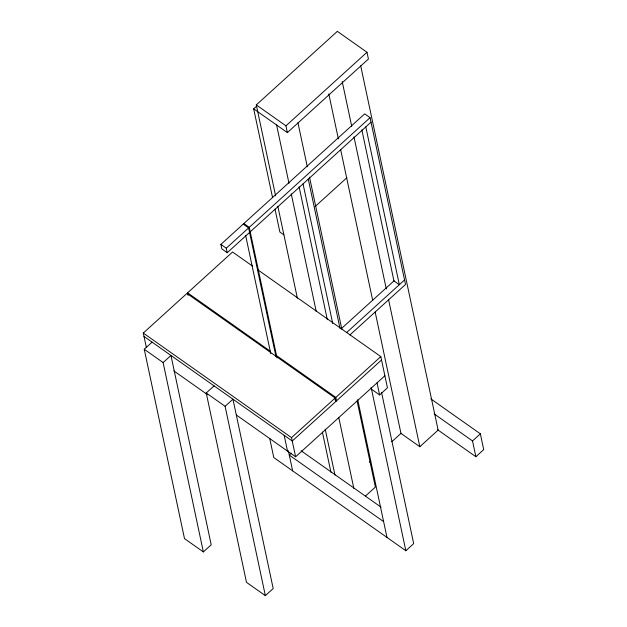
<?xml version="1.0" encoding="UTF-8"?>
<svg xmlns="http://www.w3.org/2000/svg" width="627" height="627" viewBox="0 0 627 627"><rect width="100%" height="100%" fill="white"/><g stroke="black" fill="none" stroke-linecap="round" stroke-linejoin="round"><path stroke-width="0.94" d="M275.614 195.836L256.294 104.921L337.342 31.35L366.991 52.268L368.425 59.032L287.378 132.603L253.684 108.832L256.584 106.206M287.378 132.603L285.943 125.839L366.991 52.268M371.027 122.171L227.233 252.705L221.84 248.903L220.884 244.397L364.679 113.863L370.071 117.664L405.52 284.462L349.882 334.975M227.233 252.705L226.276 248.198L370.071 117.664M146.373 347.577L143.285 333.055L186.932 293.436L335.171 398.02L335.892 401.398M188.131 295.38L187.591 292.84L232.57 252.007L252.493 266.067M203.36 551.917L163.114 362.578L170.959 355.454L211.205 544.792L203.36 551.917L184.495 538.601L144.249 349.263L152.095 342.146M315.028 206.636L346.872 177.731M265.354 595.65L225.109 406.312L232.946 399.187L273.192 588.534L265.354 595.65L246.482 582.342L206.236 392.996L214.081 385.879M341.37 328.626L394.117 280.747M346.755 332.435L404.564 279.955M384.884 375.753L295.599 456.801L291.524 437.638L335.171 398.02M334.951 399.681L336.55 400.81L335.829 397.424L380.808 356.591L258.073 270.002M381.529 359.976L292.245 441.024L144.006 336.44M291.43 453.149L289.29 455.084L383.622 521.64M371.521 389.234L379.601 394.939L387.447 387.823L380.808 356.591M369.334 462.123L370.784 460.806M391.773 441.753L401.178 433.218M365.533 496.012L375.385 487.061L357.092 400.998M375.15 311.964L400.966 433.406L419.831 446.714L438.132 430.106L360.69 65.764M480.36 433.829L483.715 449.606L475.869 456.722L472.515 440.946L480.36 433.829L430.796 398.858M269.712 438.43L273.78 457.553L405.841 550.733L413.687 543.609L381.569 392.518M256.294 104.921L285.943 125.839M283.913 234.882L279.869 232.029L275.002 209.105M243.879 223.525L249.272 227.327L277.024 357.907M243.221 224.113L248.613 227.922L275.966 356.591M220.884 244.397L226.276 248.198M434.143 413.875L472.515 440.946M437.497 429.652L475.869 456.722M187.591 292.84L270.472 351.316M276.052 355.258L335.829 397.424M143.285 333.055L291.524 437.638M301.132 450.789L381.075 507.188M144.249 349.263L163.114 362.578M206.236 392.996L225.109 406.312M173.851 370.91L207.474 394.626M236.285 414.956L295.599 456.801M365.8 126.92L399.336 284.705L393.944 280.904L361.834 129.813M342.185 81.424L351.739 126.372M353.981 136.89L386.295 288.937M388.528 299.455L419.831 446.714M328.807 93.932L338.361 138.88M340.602 149.398L372.712 300.49M377.039 382.87L379.601 394.939M371.121 387.376L405.841 550.733M357.711 399.72L386.977 537.417M297.943 122.727L307.293 166.719M309.534 177.237L341.848 329.277M308.28 179.134L339.991 328.313M303.053 183.883L332.725 323.493M299.087 186.768L327.333 319.692M276.593 125L288.992 183.327M291.234 193.845L316.235 311.47M338.792 417.613L353.832 488.378M277.824 206.228L297.363 298.154M325.209 429.166L334.975 475.086M253.684 108.832L272.565 197.646M322.403 432.128L330.931 472.233M245.659 235.556L270.778 353.746M288.373 450.782L292.644 470.869M284.156 435.318L287.511 451.095"/></g></svg>
